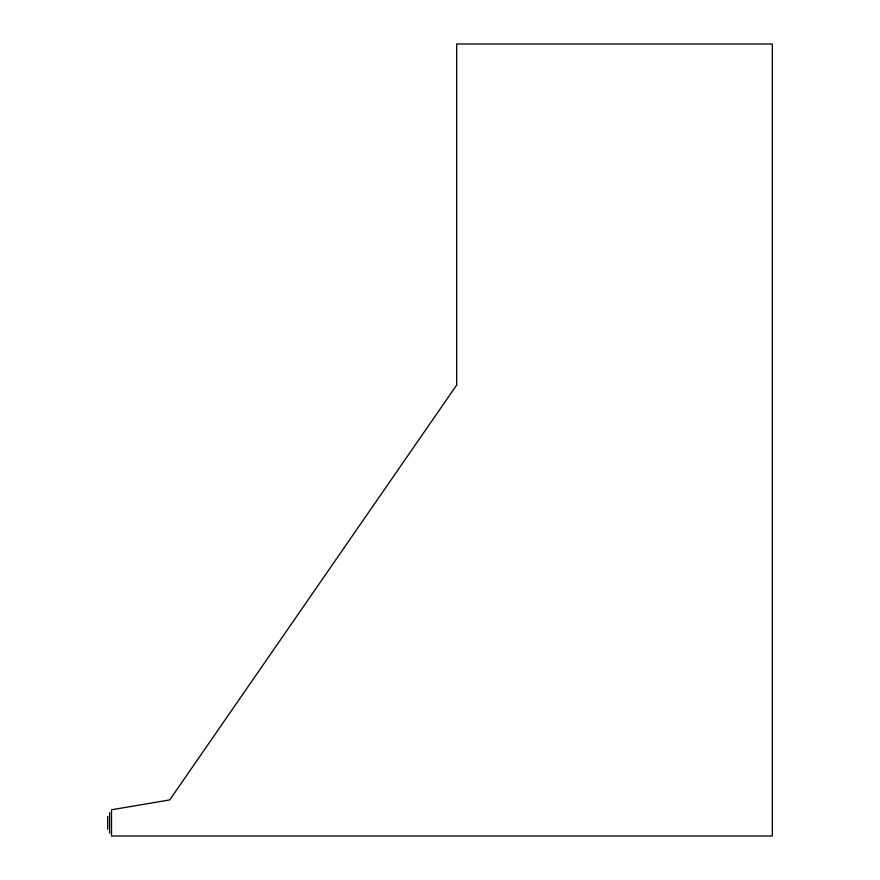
<?xml version="1.0" encoding="UTF-8"?>
<svg xmlns="http://www.w3.org/2000/svg" width="880" height="880" viewBox="0 0 880 880"><rect width="100%" height="100%" fill="white"/><g stroke="black" fill="none" stroke-linecap="round" stroke-linejoin="round"><path stroke-width="1.32" d="M109.593 812.647L109.593 833.118M107.668 816.508L107.668 829.257M456.676 385.066L169.719 799.92L111.507 809.765L111.507 836L772.332 836L772.332 44L456.676 44L456.676 385.066"/></g></svg>
